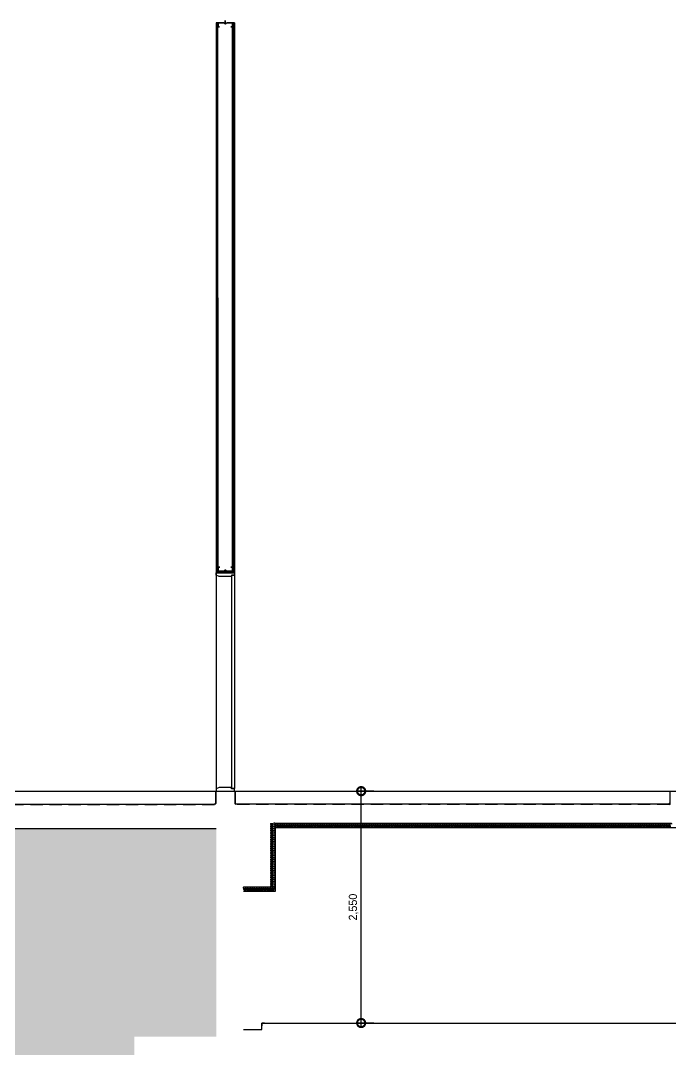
# Model space of a CAD drawing. Header units: millimetres. Extents: x 17311 to 801382, y -242618 to -104888.
# Drawn here: x 767208 to 774358, y -204319 to -193004 of the extents above; entities that cross this region are included whole.
import ezdxf

# ---------------------------------------------------------------- set-up
doc = ezdxf.new("R2010")
doc.units = ezdxf.units.MM
doc.header["$LTSCALE"] = 250
doc.linetypes.add('HID', pattern=[2.8, 1.8, -1])
doc.layers.get('Defpoints').update_dxf_attribs({"color": 151})
for name, color, linetype in [('4fin', 4, 'Continuous'), ('8입면선', 8, 'Continuous'), ('A-DOOR', 4, 'Continuous'), ('A-ELE8', 8, 'Continuous'), ('A-FIN', 6, 'Continuous'), ('A-FIN-8', 8, 'Continuous'), ('A-FIN-무근', 7, 'Continuous'), ('A-WALL-D', 7, 'Continuous'), ('A-WP', 1, 'HID'), ('A-버림CONC', 4, 'Continuous'), ('GAGAM-DT', 7, 'Continuous'), ('ISL', 251, 'Continuous'), ('TR', 7, 'Continuous'), ('입면', 7, 'Continuous'), ('지반', 254, 'Continuous')]:
    doc.layers.add(name, color=color, linetype=linetype)
doc.layers.add('CK', color=221, linetype='Continuous', plot=False)
doc.styles.add('Gdim', font='')
doc.styles.get('Gdim').set_extended_font_data('Dotum')
doc.dimstyles.new('Gdim50', dxfattribs={"dimscale": 30, "dimtxt": 3, "dimasz": 6, "dimexe": 1.5, "dimexo": 2, "dimgap": 1, "dimtad": 1, "dimdec": 0, "dimzin": 0, "dimdsep": 46, "dimlunit": 6, "dimtxsty": 'Gdim', "dimblk": 'DOTSMALL', "dimcen": 1.5, "dimdle": 1.5, "dimclrd": 256, "dimclre": 256, "dimclrt": 256, "dimazin": 0, "dimtfac": 1, "dimtdec": 0, "dimtix": 1, "dimtmove": 2, "dimatfit": 3, "dimldrblk": 'DOTSMALL', "dimfxl": 1.5, "dimtolj": 1, "dimtzin": 0, "dimlwd": -1, "dimlwe": -1, "dimarcsym": 1})

# ---------------------------------------------------------------- blocks, each defined once
blk = doc.blocks.new('*U126')
at = {"layer": '8입면선', "color": 8}
for p, q in [((10, 0), (9, 6050)), ((190, 0), (189, 6050)), ((190, 10), (10, 10))]:
    blk.add_line(p, q, dxfattribs=at)
at = {"layer": 'A-WALL-D'}
for p, q in [((-1, 6050), (0, 0)), ((19, 6050), (-1, 6050)), ((20, 10), (19, 6050)), ((180, 10), (179, 6050)), ((199, 6050), (179, 6050)), ((199, 6050), (200, 0)), ((20, 0), (0, 0)), ((180, 20), (20, 20)), ((20, 0), (180, 0)), ((200, 0), (180, 0))]:
    blk.add_line(p, q, dxfattribs=at)
at = {"layer": 'GAGAM-DT', "color": 8}
for p, q in [((104, 6044), (94, 6044)), ((94, 6044), (94, 6041)), ((103, 6039), (96, 6039)), ((97, 6044), (97, 6076)), ((102, 6070), (97, 6076)), ((97, 6044), (97, 6039)), ((102, 6044), (102, 6070)), ((102, 6044), (102, 6039)), ((104, 6044), (104, 6041)), ((95, 26), (95, 29)), ((105, 26), (95, 26)), ((104, 31), (97, 31)), ((98, 26), (98, 31)), ((98, 26), (98, -6)), ((103, 26), (103, 31)), ((103, 26), (103, 0)), ((105, 26), (105, 29)), ((103, 0), (98, -6))]:
    blk.add_line(p, q, dxfattribs=at)
for centre, start, end in [((96, 6041), 180, 270), ((103, 6041), 270, 0), ((97, 29), 90, 180), ((104, 29), 0, 90)]:
    blk.add_arc(centre, 1.51, start, end, dxfattribs=at)
at = {"layer": '입면', "color": 6}
for p, q in [((19, 6005), (19, 6050)), ((19, 6050), (85, 6050)), ((37, 6005), (19, 6005)), ((84, 6049), (21, 6049)), ((21, 6049), (21, 6006)), ((21, 6006), (37, 6006)), ((37, 6006), (37, 6005)), ((89, 6043), (84, 6049)), ((85, 6050), (90, 6044)), ((110, 6043), (89, 6043)), ((90, 6044), (109, 6044)), ((109, 6044), (114, 6050)), ((115, 6049), (110, 6043)), ((114, 6050), (179, 6050)), ((178, 6049), (115, 6049)), ((161, 6005), (161, 6006)), ((161, 6006), (178, 6006)), ((179, 6005), (161, 6005)), ((178, 6006), (178, 6049)), ((179, 6050), (179, 6005)), ((38, 65), (20, 65)), ((20, 65), (20, 20)), ((20, 20), (85, 20)), ((21, 21), (21, 64)), ((21, 64), (38, 64)), ((85, 21), (21, 21)), ((38, 64), (38, 65)), ((90, 27), (85, 21)), ((85, 20), (90, 26)), ((110, 27), (90, 27)), ((90, 26), (110, 26)), ((115, 21), (110, 27)), ((110, 26), (115, 20)), ((179, 21), (115, 21)), ((115, 20), (180, 20)), ((180, 65), (162, 65)), ((162, 65), (162, 64)), ((162, 64), (179, 64)), ((179, 64), (179, 21)), ((180, 20), (180, 65))]:
    blk.add_line(p, q, dxfattribs=at)
blk = doc.blocks.new('_DotSmall')
at = {"color": 0, "linetype": 'ByBlock', "const_width": 0.5}
blk.add_lwpolyline([(-0.0625, 0, 1), (0.0625, 0, 1)], format="xyb", close=True, dxfattribs=at)
blk = doc.blocks.new('*D122')
at = {"layer": 'CK', "transparency": 16777216}
for p, q in [((771094, -201479), (770910, -201479)), ((770955, -204074), (770955, -201434)), ((771094, -204029), (770910, -204029))]:
    blk.add_line(p, q, dxfattribs=at)
at = {"layer": 'Defpoints', "color": 0, "transparency": 16777216}
for p in [(770955, -201479), (771154, -201479), (771154, -204029)]:
    blk.add_point(p, dxfattribs=at)
at = {"layer": 'CK', "transparency": 16777216, "xscale": 180, "yscale": 180, "zscale": 180}
for p, rotation in [((770955, -201479), 90), ((770955, -204029), 270)]:
    blk.add_blockref('_DotSmall', p, dxfattribs=dict(at, rotation=rotation))
at = {"layer": 'CK', "transparency": 16777216, "insert": (770872, -202754), "char_height": 90, "attachment_point": 5, "rotation": 90, "style": 'Gdim'}
blk.add_mtext('\\A1;2,550', dxfattribs=at)
blk = doc.blocks.new('A$C1B416526')
at = {"layer": '4fin'}
blk.add_lwpolyline([(-30, 70, 0.164028), (-29, 67), (-3, 67), (-3, 41, 0.19024), (0, 40), (0, 70)], format="xyb", close=True, dxfattribs=at)
at = {"layer": 'A-FIN-무근'}
for p, q in [((0, 0), (0, 70)), ((200, 0), (0, 0))]:
    blk.add_line(p, q, dxfattribs=at)

msp = doc.modelspace()

# ---------------------------------------------------------------- hatches: boundary and pattern name
at = {"layer": '지반'}
h = msp.add_hatch(dxfattribs=at)
h.set_pattern_fill('EARTH', color=251, scale=70, angle=45)
h.paths.add_polyline_path([(746860.7, -201889.5), (739060.7, -201889.5), (739060.7, -203129.5), (739160.7, -203129.5), (739160.7, -203189.5), (735960.7, -203189.5), (735960.7, -203129.5), (736060.7, -203129.5), (736060.7, -201889.5), (728260.7, -201889.5), (728260.7, -203129.5), (728360.7, -203129.5), (728360.7, -203189.5), (725160.7, -203189.5), (725160.7, -203129.5), (725260.7, -203129.5), (725260.7, -201889.5), (717530.7, -201889.5), (717530.7, -203199.5), (717630.7, -203199.5), (717630.7, -203259.5), (714290.7, -203259.5), (714290.7, -203199.5), (714390.7, -203199.5), (714390.7, -201899.5), (712730.7, -201899.5), (712730.7, -202599.5), (712430.7, -202599.5), (712430.7, -203659.5), (713030.7, -203659.5), (713030.7, -205299.5), (713130.7, -205299.5), (713130.7, -205359.5), (704240.7, -205359.5), (704240.7, -205299.5), (704340.7, -205299.5), (704340.7, -203659.5), (705660.7, -203659.5), (705660.7, -202089.8), (705490.7, -202089.8), (705490.7, -201979.5), (703610.7, -201979.5), (703610.7, -202229.5), (703660.7, -202229.5), (703660.7, -202289.5), (703410.7, -202289.5), (703410.7, -202229.5), (703460.7, -202229.5), (703460.7, -202129.5), (692060.7, -202129.5), (692060.7, -201879.5), (650617.6, -201879.5), (650617.6, -213174), (801382.4, -213174), (801382.4, -201579.5), (791230.7, -201579.5), (791230.7, -201786.8), (791060.7, -201786.8), (791060.7, -202579.5), (790960.7, -202579.5), (790960.7, -204179.5), (792310.7, -204179.5), (792310.7, -205679.5), (792410.7, -205679.5), (792410.7, -205739.5), (783660.7, -205739.5), (783660.7, -205679.5), (783760.7, -205679.5), (783760.7, -204639.5), (782260.7, -204639.5), (782260.7, -205679.5), (782360.7, -205679.5), (782360.7, -205739.5), (779160.7, -205739.5), (779160.7, -205679.5), (779260.7, -205679.5), (779260.7, -204539.5), (771460.7, -204539.5), (771460.7, -205679.5), (771560.7, -205679.5), (771560.7, -205739.5), (768360.7, -205739.5), (768360.7, -205679.5), (768460.7, -205679.5), (768460.7, -204179.5), (769360.7, -204179.5), (769360.7, -201889.5), (760660.7, -201889.5), (760660.7, -203129.5), (760760.7, -203129.5), (760760.7, -203189.5), (757560.7, -203189.5), (757560.7, -203129.5), (757660.7, -203129.5), (757660.7, -201889.5), (749860.7, -201889.5), (749860.7, -203129.5), (749960.7, -203129.5), (749960.7, -203189.5), (746760.7, -203189.5), (746760.7, -203129.5), (746860.7, -203129.5)])

# ---------------------------------------------------------------- linework, layer by layer
at = {"layer": 'A-DOOR', "linetype": 'Continuous'}
for points in [[(769560.7, -199104.5), (769527.7, -199104.5), (769527.7, -199119.5), (769393.7, -199119.5), (769360.7, -199104.5), (769360.7, -199079.5), (769560.7, -199079.5)], [(769560.7, -201449.5), (769530.7, -201449.5), (769530.7, -199104.5), (769560.7, -199104.5)], [(769560.7, -201454.5), (769527.7, -201454.5), (769527.7, -201439.5), (769393.7, -201439.5), (769360.7, -201454.5), (769360.7, -201479.5), (769560.7, -201479.5)]]:
    msp.add_lwpolyline(points, close=True, dxfattribs=at)
at = {"layer": 'A-ELE8'}
msp.add_lwpolyline([(769360.7, -199079.5), (769360.7, -201479.5)], dxfattribs=at)
at = {"layer": 'A-FIN'}
for p, q in [((722360.7, -201479.5), (769360.7, -201479.5)), ((769560.7, -201479.5), (781160.7, -201479.5)), ((769860.7, -204029.5), (790460.7, -204029.5))]:
    msp.add_line(p, q, dxfattribs=at)
at = {"layer": 'A-FIN-8'}
for p, q in [((769352.7, -201479.5), (769352.7, -201611.3)), ((769352.7, -201479.5), (769352.7, -201611.3)), ((769568.7, -201479.5), (769568.7, -201611.3)), ((769568.7, -201479.5), (769568.7, -201611.3)), ((774352.7, -201479.5), (774352.7, -201611.3)), ((722378.9, -201621.5), (769342.4, -201621.5)), ((769342.4, -201621.5), (769352.7, -201611.3)), ((769578.9, -201621.5), (769568.7, -201611.3)), ((774342.4, -201621.5), (769578.9, -201621.5)), ((774342.4, -201621.5), (774352.7, -201611.3))]:
    msp.add_line(p, q, dxfattribs=at)
at = {"layer": 'A-WP', "ltscale": 0.3}
for p, q in [((769357.7, -201479.5), (769357.7, -201614.3)), ((769563.7, -201479.5), (769563.7, -201614.3)), ((722375.8, -201626.5), (769345.5, -201626.5)), ((769345.5, -201626.5), (769357.7, -201614.3)), ((769575.8, -201626.5), (769563.7, -201614.3)), ((774345.5, -201626.5), (769575.8, -201626.5))]:
    msp.add_line(p, q, dxfattribs=at)
at = {"layer": 'A-WP', "ltscale": 0.2}
msp.add_line((774345.5, -201626.5), (774357.7, -201614.3), dxfattribs=at)
at = {"layer": 'A-버림CONC'}
msp.add_line((760660.7, -201889.5), (769360.7, -201889.5), dxfattribs=at)
at = {"layer": 'ISL'}
for points in [[(769960.7, -202529.5, -0.5092668), (769972.8, -202520.6), (769998.5, -202528.3, 1.3725934), (769998.5, -202510.6), (769972.8, -202518.3, -0.5092668), (769960.7, -202509.5, -0.5092668), (769972.8, -202500.6), (769998.5, -202508.3, 1.3725934), (769998.5, -202490.6), (769972.8, -202498.3, -0.5092668), (769960.7, -202489.5, -0.5092668), (769972.8, -202480.6), (769998.5, -202488.3, 1.3725934), (769998.5, -202470.6), (769972.8, -202478.3, -0.5092668), (769960.7, -202469.5, -0.5092668), (769972.8, -202460.6), (769998.5, -202468.3, 1.3725934), (769998.5, -202450.6), (769972.8, -202458.3, -0.5092668), (769960.7, -202449.5, -0.5092668), (769972.8, -202440.6), (769998.5, -202448.3, 1.3725934), (769998.5, -202430.6), (769972.8, -202438.3, -0.5092668), (769960.7, -202429.5, -0.5092668), (769972.8, -202420.6), (769998.5, -202428.3, 1.3725934), (769998.5, -202410.6), (769972.8, -202418.3, -0.5092668), (769960.7, -202409.5, -0.5092668), (769972.8, -202400.6), (769998.5, -202408.3, 1.3725934), (769998.5, -202390.6), (769972.8, -202398.3, -0.5092668), (769960.7, -202389.5, -0.5092668), (769972.8, -202380.6), (769998.5, -202388.3, 1.3725934), (769998.5, -202370.6), (769972.8, -202378.3, -0.5092668), (769960.7, -202369.5, -0.5092668), (769972.8, -202360.6), (769998.5, -202368.3, 1.3725934), (769998.5, -202350.6), (769972.8, -202358.3, -0.5092668), (769960.7, -202349.5, -0.5092668), (769972.8, -202340.6), (769998.5, -202348.3, 1.3725934), (769998.5, -202330.6), (769972.8, -202338.3, -0.5092668), (769960.7, -202329.5, -0.5092668), (769972.8, -202320.6), (769998.5, -202328.3, 1.3725934), (769998.5, -202310.6), (769972.8, -202318.3, -0.5092668), (769960.7, -202309.5, -0.5092668), (769972.8, -202300.6), (769998.5, -202308.3, 1.3725934), (769998.5, -202290.6), (769972.8, -202298.3, -0.5092668), (769960.7, -202289.5, -0.5092668), (769972.8, -202280.6), (769998.5, -202288.3, 1.3725934), (769998.5, -202270.6), (769972.8, -202278.3, -0.5092668), (769960.7, -202269.5, -0.5092668), (769972.8, -202260.6), (769998.5, -202268.3, 1.3725934), (769998.5, -202250.6), (769972.8, -202258.3, -0.5092668), (769960.7, -202249.5, -0.5092668), (769972.8, -202240.6), (769998.5, -202248.3, 1.3725934), (769998.5, -202230.6), (769972.8, -202238.3, -0.5092668), (769960.7, -202229.5, -0.5092668), (769972.8, -202220.6), (769998.5, -202228.3, 1.3725934), (769998.5, -202210.6), (769972.8, -202218.3, -0.5092668), (769960.7, -202209.5, -0.5092668), (769972.8, -202200.6), (769998.5, -202208.3, 1.3725934), (769998.5, -202190.6), (769972.8, -202198.3, -0.5092668), (769960.7, -202189.5, -0.5092668), (769972.8, -202180.6), (769998.5, -202188.3, 1.3725934), (769998.5, -202170.6), (769972.8, -202178.3, -0.5092668), (769960.7, -202169.5, -0.5092668), (769972.8, -202160.6), (769998.5, -202168.3, 1.3725934), (769998.5, -202150.6), (769972.8, -202158.3, -0.5092668), (769960.7, -202149.5, -0.5092668), (769972.8, -202140.6), (769998.5, -202148.3, 1.3725934), (769998.5, -202130.6), (769972.8, -202138.3, -0.5092668), (769960.7, -202129.5, -0.5092668), (769972.8, -202120.6), (769998.5, -202128.3, 1.3725934), (769998.5, -202110.6), (769972.8, -202118.3, -0.5092668), (769960.7, -202109.5, -0.5092668), (769972.8, -202100.6), (769998.5, -202108.3, 1.3725934), (769998.5, -202090.6), (769972.8, -202098.3, -0.5092668), (769960.7, -202089.5, -0.5092668), (769972.8, -202080.6), (769998.5, -202088.3, 1.3725934), (769998.5, -202070.6), (769972.8, -202078.3, -0.5092668), (769960.7, -202069.5, -0.5092668), (769972.8, -202060.6), (769998.5, -202068.3, 1.3725934), (769998.5, -202050.6), (769972.8, -202058.3, -0.5092668), (769960.7, -202049.5, -0.5092668), (769972.8, -202040.6), (769998.5, -202048.3, 1.3725934), (769998.5, -202030.6), (769972.8, -202038.3, -0.5092668), (769960.7, -202029.5, -0.5092668), (769972.8, -202020.6), (769998.5, -202028.3, 1.3725934), (769998.5, -202010.6), (769972.8, -202018.3, -0.5092668), (769960.7, -202009.5, -0.5092668), (769972.8, -202000.6), (769998.5, -202008.3, 1.3725934), (769998.5, -201990.6), (769972.8, -201998.3, -0.5092668), (769960.7, -201989.5, -0.5092668), (769972.8, -201980.6), (769998.5, -201988.3, 1.3725934), (769998.5, -201970.6), (769972.8, -201978.3, -0.5092668), (769960.7, -201969.5, -0.5092668), (769972.8, -201960.6), (769998.5, -201968.3, 1.3725934), (769998.5, -201950.6), (769972.8, -201958.3, -0.5092668), (769960.7, -201949.5, -0.5092668), (769972.8, -201940.6), (769998.5, -201948.3, 1.3725934), (769998.5, -201930.6), (769972.8, -201938.3, -0.5092668), (769960.7, -201929.5, -0.5092668), (769972.8, -201920.6), (769998.5, -201928.3, 1.3725934), (769998.5, -201910.6), (769972.8, -201918.3, -0.5092668), (769960.7, -201909.5, -0.5092668), (769972.8, -201900.6), (769998.5, -201908.3, 1.3725934), (769998.5, -201890.6), (769972.8, -201898.3, -0.5092668), (769960.7, -201889.5, -0.5092668), (769972.8, -201880.6), (769998.5, -201888.3, 1.3725934), (769998.5, -201870.6), (769972.8, -201878.3, -0.5092668), (769960.7, -201869.5, -0.5092668), (769972.8, -201860.6), (769998.5, -201868.3, 1.3725934), (769998.5, -201850.6), (769972.8, -201858.3, -0.5092668), (769960.7, -201849.5, -0.5092668), (769972.8, -201840.6), (769998.5, -201848.3, 1.3725934), (769998.5, -201830.6), (769972.8, -201838.3, -0.5092668), (769960.7, -201829.5)], [(770010.7, -201879.5, 0.5092668), (770019.5, -201867.4), (770011.8, -201841.6, -1.3725934), (770029.5, -201841.6), (770021.8, -201867.4, 0.5092668), (770030.7, -201879.5, 0.5092668), (770039.5, -201867.4), (770031.8, -201841.6, -1.3725934), (770049.5, -201841.6), (770041.8, -201867.4, 0.5092668), (770050.7, -201879.5, 0.5092668), (770059.5, -201867.4), (770051.8, -201841.6, -1.3725934), (770069.5, -201841.6), (770061.8, -201867.4, 0.5092668), (770070.7, -201879.5, 0.5092668), (770079.5, -201867.4), (770071.8, -201841.6, -1.3725934), (770089.5, -201841.6), (770081.8, -201867.4, 0.5092668), (770090.7, -201879.5, 0.5092668), (770099.5, -201867.4), (770091.8, -201841.6, -1.3725934), (770109.5, -201841.6), (770101.8, -201867.4, 0.5092668), (770110.7, -201879.5, 0.5092668), (770119.5, -201867.4), (770111.8, -201841.6, -1.3725934), (770129.5, -201841.6), (770121.8, -201867.4, 0.5092668), (770130.7, -201879.5, 0.5092668), (770139.5, -201867.4), (770131.8, -201841.6, -1.3725934), (770149.5, -201841.6), (770141.8, -201867.4, 0.5092668), (770150.7, -201879.5, 0.5092668), (770159.5, -201867.4), (770151.8, -201841.6, -1.3725934), (770169.5, -201841.6), (770161.8, -201867.4, 0.5092668), (770170.7, -201879.5, 0.5092668), (770179.5, -201867.4), (770171.8, -201841.6, -1.3725934), (770189.5, -201841.6), (770181.8, -201867.4, 0.5092668), (770190.7, -201879.5, 0.5092668), (770199.5, -201867.4), (770191.8, -201841.6, -1.3725934), (770209.5, -201841.6), (770201.8, -201867.4, 0.5092668), (770210.7, -201879.5, 0.5092668), (770219.5, -201867.4), (770211.8, -201841.6, -1.3725934), (770229.5, -201841.6), (770221.8, -201867.4, 0.5092668), (770230.7, -201879.5, 0.5092668), (770239.5, -201867.4), (770231.8, -201841.6, -1.3725934), (770249.5, -201841.6), (770241.8, -201867.4, 0.5092668), (770250.7, -201879.5, 0.5092668), (770259.5, -201867.4), (770251.8, -201841.6, -1.3725934), (770269.5, -201841.6), (770261.8, -201867.4, 0.5092668), (770270.7, -201879.5, 0.5092668), (770279.5, -201867.4), (770271.8, -201841.6, -1.3725934), (770289.5, -201841.6), (770281.8, -201867.4, 0.5092668), (770290.7, -201879.5, 0.5092668), (770299.5, -201867.4), (770291.8, -201841.6, -1.3725934), (770309.5, -201841.6), (770301.8, -201867.4, 0.5092668), (770310.7, -201879.5, 0.5092668), (770319.5, -201867.4), (770311.8, -201841.6, -1.3725934), (770329.5, -201841.6), (770321.8, -201867.4, 0.5092668), (770330.7, -201879.5, 0.5092668), (770339.5, -201867.4), (770331.8, -201841.6, -1.3725934), (770349.5, -201841.6), (770341.8, -201867.4, 0.5092668), (770350.7, -201879.5, 0.5092668), (770359.5, -201867.4), (770351.8, -201841.6, -1.3725934), (770369.5, -201841.6), (770361.8, -201867.4, 0.5092668), (770370.7, -201879.5, 0.5092668), (770379.5, -201867.4), (770371.8, -201841.6, -1.3725934), (770389.5, -201841.6), (770381.8, -201867.4, 0.5092668), (770390.7, -201879.5, 0.5092668), (770399.5, -201867.4), (770391.8, -201841.6, -1.3725934), (770409.5, -201841.6), (770401.8, -201867.4, 0.5092668), (770410.7, -201879.5, 0.5092668), (770419.5, -201867.4), (770411.8, -201841.6, -1.3725934), (770429.5, -201841.6), (770421.8, -201867.4, 0.5092668), (770430.7, -201879.5, 0.5092668), (770439.5, -201867.4), (770431.8, -201841.6, -1.3725934), (770449.5, -201841.6), (770441.8, -201867.4, 0.5092668), (770450.7, -201879.5, 0.5092668), (770459.5, -201867.4), (770451.8, -201841.6, -1.3725934), (770469.5, -201841.6), (770461.8, -201867.4, 0.5092668), (770470.7, -201879.5, 0.5092668), (770479.5, -201867.4), (770471.8, -201841.6, -1.3725934), (770489.5, -201841.6), (770481.8, -201867.4, 0.5092668), (770490.7, -201879.5, 0.5092668), (770499.5, -201867.4), (770491.8, -201841.6, -1.3725934), (770509.5, -201841.6), (770501.8, -201867.4, 0.5092668), (770510.7, -201879.5, 0.5092668), (770519.5, -201867.4), (770511.8, -201841.6, -1.3725934), (770529.5, -201841.6), (770521.8, -201867.4, 0.5092668), (770530.7, -201879.5, 0.5092668), (770539.5, -201867.4), (770531.8, -201841.6, -1.3725934), (770549.5, -201841.6), (770541.8, -201867.4, 0.5092668), (770550.7, -201879.5, 0.5092668), (770559.5, -201867.4), (770551.8, -201841.6, -1.3725934), (770569.5, -201841.6), (770561.8, -201867.4, 0.5092668), (770570.7, -201879.5, 0.5092668), (770579.5, -201867.4), (770571.8, -201841.6, -1.3725934), (770589.5, -201841.6), (770581.8, -201867.4, 0.5092668), (770590.7, -201879.5, 0.5092668), (770599.5, -201867.4), (770591.8, -201841.6, -1.3725934), (770609.5, -201841.6), (770601.8, -201867.4, 0.5092668), (770610.7, -201879.5, 0.5092668), (770619.5, -201867.4), (770611.8, -201841.6, -1.3725934), (770629.5, -201841.6), (770621.8, -201867.4, 0.5092668), (770630.7, -201879.5, 0.5092668), (770639.5, -201867.4), (770631.8, -201841.6, -1.3725934), (770649.5, -201841.6), (770641.8, -201867.4, 0.5092668), (770650.7, -201879.5, 0.5092668), (770659.5, -201867.4), (770651.8, -201841.6, -1.3725934), (770669.5, -201841.6), (770661.8, -201867.4, 0.5092668), (770670.7, -201879.5, 0.5092668), (770679.5, -201867.4), (770671.8, -201841.6, -1.3725934), (770689.5, -201841.6), (770681.8, -201867.4, 0.5092668), (770690.7, -201879.5, 0.5092668), (770699.5, -201867.4), (770691.8, -201841.6, -1.3725934), (770709.5, -201841.6), (770701.8, -201867.4, 0.5092668), (770710.7, -201879.5, 0.5092668), (770719.5, -201867.4), (770711.8, -201841.6, -1.3725934), (770729.5, -201841.6), (770721.8, -201867.4, 0.5092668), (770730.7, -201879.5, 0.5092668), (770739.5, -201867.4), (770731.8, -201841.6, -1.3725934), (770749.5, -201841.6), (770741.8, -201867.4, 0.5092668), (770750.7, -201879.5, 0.5092668), (770759.5, -201867.4), (770751.8, -201841.6, -1.3725934), (770769.5, -201841.6), (770761.8, -201867.4, 0.5092668), (770770.7, -201879.5, 0.5092668), (770779.5, -201867.4), (770771.8, -201841.6, -1.3725934), (770789.5, -201841.6), (770781.8, -201867.4, 0.5092668), (770790.7, -201879.5, 0.5092668), (770799.5, -201867.4), (770791.8, -201841.6, -1.3725934), (770809.5, -201841.6), (770801.8, -201867.4, 0.5092668), (770810.7, -201879.5, 0.5092668), (770819.5, -201867.4), (770811.8, -201841.6, -1.3725934), (770829.5, -201841.6), (770821.8, -201867.4, 0.5092668), (770830.7, -201879.5, 0.5092668), (770839.5, -201867.4), (770831.8, -201841.6, -1.3725934), (770849.5, -201841.6), (770841.8, -201867.4, 0.5092668), (770850.7, -201879.5, 0.5092668), (770859.5, -201867.4), (770851.8, -201841.6, -1.3725934), (770869.5, -201841.6), (770861.8, -201867.4, 0.5092668), (770870.7, -201879.5, 0.5092668), (770879.5, -201867.4), (770871.8, -201841.6, -1.3725934), (770889.5, -201841.6), (770881.8, -201867.4, 0.5092668), (770890.7, -201879.5, 0.5092668), (770899.5, -201867.4), (770891.8, -201841.6, -1.3725934), (770909.5, -201841.6), (770901.8, -201867.4, 0.5092668), (770910.7, -201879.5, 0.5092668), (770919.5, -201867.4), (770911.8, -201841.6, -1.3725934), (770929.5, -201841.6), (770921.8, -201867.4, 0.5092668), (770930.7, -201879.5, 0.5092668), (770939.5, -201867.4), (770931.8, -201841.6, -1.3725934), (770949.5, -201841.6), (770941.8, -201867.4, 0.5092668), (770950.7, -201879.5, 0.5092668), (770959.5, -201867.4), (770951.8, -201841.6, -1.3725934), (770969.5, -201841.6), (770961.8, -201867.4, 0.5092668), (770970.7, -201879.5, 0.5092668), (770979.5, -201867.4), (770971.8, -201841.6, -1.3725934), (770989.5, -201841.6), (770981.8, -201867.4, 0.5092668), (770990.7, -201879.5, 0.5092668), (770999.5, -201867.4), (770991.8, -201841.6, -1.3725934), (771009.5, -201841.6), (771001.8, -201867.4, 0.5092668), (771010.7, -201879.5, 0.5092668), (771019.5, -201867.4), (771011.8, -201841.6, -1.3725934), (771029.5, -201841.6), (771021.8, -201867.4, 0.5092668), (771030.7, -201879.5, 0.5092668), (771039.5, -201867.4), (771031.8, -201841.6, -1.3725934), (771049.5, -201841.6), (771041.8, -201867.4, 0.5092668), (771050.7, -201879.5, 0.5092668), (771059.5, -201867.4), (771051.8, -201841.6, -1.3725934), (771069.5, -201841.6), (771061.8, -201867.4, 0.5092668), (771070.7, -201879.5, 0.5092668), (771079.5, -201867.4), (771071.8, -201841.6, -1.3725934), (771089.5, -201841.6), (771081.8, -201867.4, 0.5092668), (771090.7, -201879.5, 0.5092668), (771099.5, -201867.4), (771091.8, -201841.6, -1.3725934), (771109.5, -201841.6), (771101.8, -201867.4, 0.5092668), (771110.7, -201879.5, 0.5092668), (771119.5, -201867.4), (771111.8, -201841.6, -1.3725934), (771129.5, -201841.6), (771121.8, -201867.4, 0.5092668), (771130.7, -201879.5, 0.5092668), (771139.5, -201867.4), (771131.8, -201841.6, -1.3725934), (771149.5, -201841.6), (771141.8, -201867.4, 0.5092668), (771150.7, -201879.5, 0.5092668), (771159.5, -201867.4), (771151.8, -201841.6, -1.3725934), (771169.5, -201841.6), (771161.8, -201867.4, 0.5092668), (771170.7, -201879.5, 0.5092668), (771179.5, -201867.4), (771171.8, -201841.6, -1.3725934), (771189.5, -201841.6), (771181.8, -201867.4, 0.5092668), (771190.7, -201879.5, 0.5092668), (771199.5, -201867.4), (771191.8, -201841.6, -1.3725934), (771209.5, -201841.6), (771201.8, -201867.4, 0.5092668), (771210.7, -201879.5, 0.5092668), (771219.5, -201867.4), (771211.8, -201841.6, -1.3725934), (771229.5, -201841.6), (771221.8, -201867.4, 0.5092668), (771230.7, -201879.5, 0.5092668), (771239.5, -201867.4), (771231.8, -201841.6, -1.3725934), (771249.5, -201841.6), (771241.8, -201867.4, 0.5092668), (771250.7, -201879.5, 0.5092668), (771259.5, -201867.4), (771251.8, -201841.6, -1.3725934), (771269.5, -201841.6), (771261.8, -201867.4, 0.5092668), (771270.7, -201879.5, 0.5092668), (771279.5, -201867.4), (771271.8, -201841.6, -1.3725934), (771289.5, -201841.6), (771281.8, -201867.4, 0.5092668), (771290.7, -201879.5, 0.5092668), (771299.5, -201867.4), (771291.8, -201841.6, -1.3725934), (771309.5, -201841.6), (771301.8, -201867.4, 0.5092668), (771310.7, -201879.5, 0.5092668), (771319.5, -201867.4), (771311.8, -201841.6, -1.3725934), (771329.5, -201841.6), (771321.8, -201867.4, 0.5092668), (771330.7, -201879.5, 0.5092668), (771339.5, -201867.4), (771331.8, -201841.6, -1.3725934), (771349.5, -201841.6), (771341.8, -201867.4, 0.5092668), (771350.7, -201879.5, 0.5092668), (771359.5, -201867.4), (771351.8, -201841.6, -1.3725934), (771369.5, -201841.6), (771361.8, -201867.4, 0.5092668), (771370.7, -201879.5, 0.5092668), (771379.5, -201867.4), (771371.8, -201841.6, -1.3725934), (771389.5, -201841.6), (771381.8, -201867.4, 0.5092668), (771390.7, -201879.5, 0.5092668), (771399.5, -201867.4), (771391.8, -201841.6, -1.3725934), (771409.5, -201841.6), (771401.8, -201867.4, 0.5092668), (771410.7, -201879.5, 0.5092668), (771419.5, -201867.4), (771411.8, -201841.6, -1.3725934), (771429.5, -201841.6), (771421.8, -201867.4, 0.5092668), (771430.7, -201879.5, 0.5092668), (771439.5, -201867.4), (771431.8, -201841.6, -1.3725934), (771449.5, -201841.6), (771441.8, -201867.4, 0.5092668), (771450.7, -201879.5, 0.5092668), (771459.5, -201867.4), (771451.8, -201841.6, -1.3725934), (771469.5, -201841.6), (771461.8, -201867.4, 0.5092668), (771470.7, -201879.5, 0.5092668), (771479.5, -201867.4), (771471.8, -201841.6, -1.3725934), (771489.5, -201841.6), (771481.8, -201867.4, 0.5092668), (771490.7, -201879.5, 0.5092668), (771499.5, -201867.4), (771491.8, -201841.6, -1.3725934), (771509.5, -201841.6), (771501.8, -201867.4, 0.5092668), (771510.7, -201879.5, 0.5092668), (771519.5, -201867.4), (771511.8, -201841.6, -1.3725934), (771529.5, -201841.6), (771521.8, -201867.4, 0.5092668), (771530.7, -201879.5, 0.5092668), (771539.5, -201867.4), (771531.8, -201841.6, -1.3725934), (771549.5, -201841.6), (771541.8, -201867.4, 0.5092668), (771550.7, -201879.5, 0.5092668), (771559.5, -201867.4), (771551.8, -201841.6, -1.3725934), (771569.5, -201841.6), (771561.8, -201867.4, 0.5092668), (771570.7, -201879.5, 0.5092668), (771579.5, -201867.4), (771571.8, -201841.6, -1.3725934), (771589.5, -201841.6), (771581.8, -201867.4, 0.5092668), (771590.7, -201879.5, 0.5092668), (771599.5, -201867.4), (771591.8, -201841.6, -1.3725934), (771609.5, -201841.6), (771601.8, -201867.4, 0.5092668), (771610.7, -201879.5, 0.5092668), (771619.5, -201867.4), (771611.8, -201841.6, -1.3725934), (771629.5, -201841.6), (771621.8, -201867.4, 0.5092668), (771630.7, -201879.5, 0.5092668), (771639.5, -201867.4), (771631.8, -201841.6, -1.3725934), (771649.5, -201841.6), (771641.8, -201867.4, 0.5092668), (771650.7, -201879.5, 0.5092668), (771659.5, -201867.4), (771651.8, -201841.6, -1.3725934), (771669.5, -201841.6), (771661.8, -201867.4, 0.5092668), (771670.7, -201879.5, 0.5092668), (771679.5, -201867.4), (771671.8, -201841.6, -1.3725934), (771689.5, -201841.6), (771681.8, -201867.4, 0.5092668), (771690.7, -201879.5, 0.5092668), (771699.5, -201867.4), (771691.8, -201841.6, -1.3725934), (771709.5, -201841.6), (771701.8, -201867.4, 0.5092668), (771710.7, -201879.5, 0.5092668), (771719.5, -201867.4), (771711.8, -201841.6, -1.3725934), (771729.5, -201841.6), (771721.8, -201867.4, 0.5092668), (771730.7, -201879.5, 0.5092668), (771739.5, -201867.4), (771731.8, -201841.6, -1.3725934), (771749.5, -201841.6), (771741.8, -201867.4, 0.5092668), (771750.7, -201879.5, 0.5092668), (771759.5, -201867.4), (771751.8, -201841.6, -1.3725934), (771769.5, -201841.6), (771761.8, -201867.4, 0.5092668), (771770.7, -201879.5, 0.5092668), (771779.5, -201867.4), (771771.8, -201841.6, -1.3725934), (771789.5, -201841.6), (771781.8, -201867.4, 0.5092668), (771790.7, -201879.5, 0.5092668), (771799.5, -201867.4), (771791.8, -201841.6, -1.3725934), (771809.5, -201841.6), (771801.8, -201867.4, 0.5092668), (771810.7, -201879.5, 0.5092668), (771819.5, -201867.4), (771811.8, -201841.6, -1.3725934), (771829.5, -201841.6), (771821.8, -201867.4, 0.5092668), (771830.7, -201879.5, 0.5092668), (771839.5, -201867.4), (771831.8, -201841.6, -1.3725934), (771849.5, -201841.6), (771841.8, -201867.4, 0.5092668), (771850.7, -201879.5, 0.5092668), (771859.5, -201867.4), (771851.8, -201841.6, -1.3725934), (771869.5, -201841.6), (771861.8, -201867.4, 0.5092668), (771870.7, -201879.5, 0.5092668), (771879.5, -201867.4), (771871.8, -201841.6, -1.3725934), (771889.5, -201841.6), (771881.8, -201867.4, 0.5092668), (771890.7, -201879.5, 0.5092668), (771899.5, -201867.4), (771891.8, -201841.6, -1.3725934), (771909.5, -201841.6), (771901.8, -201867.4, 0.5092668), (771910.7, -201879.5, 0.5092668), (771919.5, -201867.4), (771911.8, -201841.6, -1.3725934), (771929.5, -201841.6), (771921.8, -201867.4, 0.5092668), (771930.7, -201879.5, 0.5092668), (771939.5, -201867.4), (771931.8, -201841.6, -1.3725934), (771949.5, -201841.6), (771941.8, -201867.4, 0.5092668), (771950.7, -201879.5, 0.5092668), (771959.5, -201867.4), (771951.8, -201841.6, -1.3725934), (771969.5, -201841.6), (771961.8, -201867.4, 0.5092668), (771970.7, -201879.5, 0.5092668), (771979.5, -201867.4), (771971.8, -201841.6, -1.3725934), (771989.5, -201841.6), (771981.8, -201867.4, 0.5092668), (771990.7, -201879.5, 0.5092668), (771999.5, -201867.4), (771991.8, -201841.6, -1.3725934), (772009.5, -201841.6), (772001.8, -201867.4, 0.5092668), (772010.7, -201879.5, 0.5092668), (772019.5, -201867.4), (772011.8, -201841.6, -1.3725934), (772029.5, -201841.6), (772021.8, -201867.4, 0.5092668), (772030.7, -201879.5, 0.5092668), (772039.5, -201867.4), (772031.8, -201841.6, -1.3725934), (772049.5, -201841.6), (772041.8, -201867.4, 0.5092668), (772050.7, -201879.5, 0.5092668), (772059.5, -201867.4), (772051.8, -201841.6, -1.3725934), (772069.5, -201841.6), (772061.8, -201867.4, 0.5092668), (772070.7, -201879.5, 0.5092668), (772079.5, -201867.4), (772071.8, -201841.6, -1.3725934), (772089.5, -201841.6), (772081.8, -201867.4, 0.5092668), (772090.7, -201879.5, 0.5092668), (772099.5, -201867.4), (772091.8, -201841.6, -1.3725934), (772109.5, -201841.6), (772101.8, -201867.4, 0.5092668), (772110.7, -201879.5, 0.5092668), (772119.5, -201867.4), (772111.8, -201841.6, -1.3725934), (772129.5, -201841.6), (772121.8, -201867.4, 0.5092668), (772130.7, -201879.5, 0.5092668), (772139.5, -201867.4), (772131.8, -201841.6, -1.3725934), (772149.5, -201841.6), (772141.8, -201867.4, 0.5092668), (772150.7, -201879.5, 0.5092668), (772159.5, -201867.4), (772151.8, -201841.6, -1.3725934), (772169.5, -201841.6), (772161.8, -201867.4, 0.5092668), (772170.7, -201879.5, 0.5092668), (772179.5, -201867.4), (772171.8, -201841.6, -1.3725934), (772189.5, -201841.6), (772181.8, -201867.4, 0.5092668), (772190.7, -201879.5, 0.5092668), (772199.5, -201867.4), (772191.8, -201841.6, -1.3725934), (772209.5, -201841.6), (772201.8, -201867.4, 0.5092668), (772210.7, -201879.5, 0.5092668), (772219.5, -201867.4), (772211.8, -201841.6, -1.3725934), (772229.5, -201841.6), (772221.8, -201867.4, 0.5092668), (772230.7, -201879.5, 0.5092668), (772239.5, -201867.4), (772231.8, -201841.6, -1.3725934), (772249.5, -201841.6), (772241.8, -201867.4, 0.5092668), (772250.7, -201879.5, 0.5092668), (772259.5, -201867.4), (772251.8, -201841.6, -1.3725934), (772269.5, -201841.6), (772261.8, -201867.4, 0.5092668), (772270.7, -201879.5, 0.5092668), (772279.5, -201867.4), (772271.8, -201841.6, -1.3725934), (772289.5, -201841.6), (772281.8, -201867.4, 0.5092668), (772290.7, -201879.5, 0.5092668), (772299.5, -201867.4), (772291.8, -201841.6, -1.3725934), (772309.5, -201841.6), (772301.8, -201867.4, 0.5092668), (772310.7, -201879.5, 0.5092668), (772319.5, -201867.4), (772311.8, -201841.6, -1.3725934), (772329.5, -201841.6), (772321.8, -201867.4, 0.5092668), (772330.7, -201879.5, 0.5092668), (772339.5, -201867.4), (772331.8, -201841.6, -1.3725934), (772349.5, -201841.6), (772341.8, -201867.4, 0.5092668), (772350.7, -201879.5, 0.5092668), (772359.5, -201867.4), (772351.8, -201841.6, -1.3725934), (772369.5, -201841.6), (772361.8, -201867.4, 0.5092668), (772370.7, -201879.5, 0.5092668), (772379.5, -201867.4), (772371.8, -201841.6, -1.3725934), (772389.5, -201841.6), (772381.8, -201867.4, 0.5092668), (772390.7, -201879.5, 0.5092668), (772399.5, -201867.4), (772391.8, -201841.6, -1.3725934), (772409.5, -201841.6), (772401.8, -201867.4, 0.5092668), (772410.7, -201879.5, 0.5092668), (772419.5, -201867.4), (772411.8, -201841.6, -1.3725934), (772429.5, -201841.6), (772421.8, -201867.4, 0.5092668), (772430.7, -201879.5, 0.5092668), (772439.5, -201867.4), (772431.8, -201841.6, -1.3725934), (772449.5, -201841.6), (772441.8, -201867.4, 0.5092668), (772450.7, -201879.5, 0.5092668), (772459.5, -201867.4), (772451.8, -201841.6, -1.3725934), (772469.5, -201841.6), (772461.8, -201867.4, 0.5092668), (772470.7, -201879.5, 0.5092668), (772479.5, -201867.4), (772471.8, -201841.6, -1.3725934), (772489.5, -201841.6), (772481.8, -201867.4, 0.5092668), (772490.7, -201879.5, 0.5092668), (772499.5, -201867.4), (772491.8, -201841.6, -1.3725934), (772509.5, -201841.6), (772501.8, -201867.4, 0.5092668), (772510.7, -201879.5, 0.5092668), (772519.5, -201867.4), (772511.8, -201841.6, -1.3725934), (772529.5, -201841.6), (772521.8, -201867.4, 0.5092668), (772530.7, -201879.5, 0.5092668), (772539.5, -201867.4), (772531.8, -201841.6, -1.3725934), (772549.5, -201841.6), (772541.8, -201867.4, 0.5092668), (772550.7, -201879.5, 0.5092668), (772559.5, -201867.4), (772551.8, -201841.6, -1.3725934), (772569.5, -201841.6), (772561.8, -201867.4, 0.5092668), (772570.7, -201879.5, 0.5092668), (772579.5, -201867.4), (772571.8, -201841.6, -1.3725934), (772589.5, -201841.6), (772581.8, -201867.4, 0.5092668), (772590.7, -201879.5, 0.5092668), (772599.5, -201867.4), (772591.8, -201841.6, -1.3725934), (772609.5, -201841.6), (772601.8, -201867.4, 0.5092668), (772610.7, -201879.5, 0.5092668), (772619.5, -201867.4), (772611.8, -201841.6, -1.3725934), (772629.5, -201841.6), (772621.8, -201867.4, 0.5092668), (772630.7, -201879.5, 0.5092668), (772639.5, -201867.4), (772631.8, -201841.6, -1.3725934), (772649.5, -201841.6), (772641.8, -201867.4, 0.5092668), (772650.7, -201879.5, 0.5092668), (772659.5, -201867.4), (772651.8, -201841.6, -1.3725934), (772669.5, -201841.6), (772661.8, -201867.4, 0.5092668), (772670.7, -201879.5, 0.5092668), (772679.5, -201867.4), (772671.8, -201841.6, -1.3725934), (772689.5, -201841.6), (772681.8, -201867.4, 0.5092668), (772690.7, -201879.5, 0.5092668), (772699.5, -201867.4), (772691.8, -201841.6, -1.3725934), (772709.5, -201841.6), (772701.8, -201867.4, 0.5092668), (772710.7, -201879.5, 0.5092668), (772719.5, -201867.4), (772711.8, -201841.6, -1.3725934), (772729.5, -201841.6), (772721.8, -201867.4, 0.5092668), (772730.7, -201879.5, 0.5092668), (772739.5, -201867.4), (772731.8, -201841.6, -1.3725934), (772749.5, -201841.6), (772741.8, -201867.4, 0.5092668), (772750.7, -201879.5, 0.5092668), (772759.5, -201867.4), (772751.8, -201841.6, -1.3725934), (772769.5, -201841.6), (772761.8, -201867.4, 0.5092668), (772770.7, -201879.5, 0.5092668), (772779.5, -201867.4), (772771.8, -201841.6, -1.3725934), (772789.5, -201841.6), (772781.8, -201867.4, 0.5092668), (772790.7, -201879.5, 0.5092668), (772799.5, -201867.4), (772791.8, -201841.6, -1.3725934), (772809.5, -201841.6), (772801.8, -201867.4, 0.5092668), (772810.7, -201879.5, 0.5092668), (772819.5, -201867.4), (772811.8, -201841.6, -1.3725934), (772829.5, -201841.6), (772821.8, -201867.4, 0.5092668), (772830.7, -201879.5, 0.5092668), (772839.5, -201867.4), (772831.8, -201841.6, -1.3725934), (772849.5, -201841.6), (772841.8, -201867.4, 0.5092668), (772850.7, -201879.5, 0.5092668), (772859.5, -201867.4), (772851.8, -201841.6, -1.3725934), (772869.5, -201841.6), (772861.8, -201867.4, 0.5092668), (772870.7, -201879.5, 0.5092668), (772879.5, -201867.4), (772871.8, -201841.6, -1.3725934), (772889.5, -201841.6), (772881.8, -201867.4, 0.5092668), (772890.7, -201879.5, 0.5092668), (772899.5, -201867.4), (772891.8, -201841.6, -1.3725934), (772909.5, -201841.6), (772901.8, -201867.4, 0.5092668), (772910.7, -201879.5, 0.5092668), (772919.5, -201867.4), (772911.8, -201841.6, -1.3725934), (772929.5, -201841.6), (772921.8, -201867.4, 0.5092668), (772930.7, -201879.5, 0.5092668), (772939.5, -201867.4), (772931.8, -201841.6, -1.3725934), (772949.5, -201841.6), (772941.8, -201867.4, 0.5092668), (772950.7, -201879.5, 0.5092668), (772959.5, -201867.4), (772951.8, -201841.6, -1.3725934), (772969.5, -201841.6), (772961.8, -201867.4, 0.5092668), (772970.7, -201879.5, 0.5092668), (772979.5, -201867.4), (772971.8, -201841.6, -1.3725934), (772989.5, -201841.6), (772981.8, -201867.4, 0.5092668), (772990.7, -201879.5, 0.5092668), (772999.5, -201867.4), (772991.8, -201841.6, -1.3725934), (773009.5, -201841.6), (773001.8, -201867.4, 0.5092668), (773010.7, -201879.5, 0.5092668), (773019.5, -201867.4), (773011.8, -201841.6, -1.3725934), (773029.5, -201841.6), (773021.8, -201867.4, 0.5092668), (773030.7, -201879.5, 0.5092668), (773039.5, -201867.4), (773031.8, -201841.6, -1.3725934), (773049.5, -201841.6), (773041.8, -201867.4, 0.5092668), (773050.7, -201879.5, 0.5092668), (773059.5, -201867.4), (773051.8, -201841.6, -1.3725934), (773069.5, -201841.6), (773061.8, -201867.4, 0.5092668), (773070.7, -201879.5, 0.5092668), (773079.5, -201867.4), (773071.8, -201841.6, -1.3725934), (773089.5, -201841.6), (773081.8, -201867.4, 0.5092668), (773090.7, -201879.5, 0.5092668), (773099.5, -201867.4), (773091.8, -201841.6, -1.3725934), (773109.5, -201841.6), (773101.8, -201867.4, 0.5092668), (773110.7, -201879.5, 0.5092668), (773119.5, -201867.4), (773111.8, -201841.6, -1.3725934), (773129.5, -201841.6), (773121.8, -201867.4, 0.5092668), (773130.7, -201879.5, 0.5092668), (773139.5, -201867.4), (773131.8, -201841.6, -1.3725934), (773149.5, -201841.6), (773141.8, -201867.4, 0.5092668), (773150.7, -201879.5, 0.5092668), (773159.5, -201867.4), (773151.8, -201841.6, -1.3725934), (773169.5, -201841.6), (773161.8, -201867.4, 0.5092668), (773170.7, -201879.5, 0.5092668), (773179.5, -201867.4), (773171.8, -201841.6, -1.3725934), (773189.5, -201841.6), (773181.8, -201867.4, 0.5092668), (773190.7, -201879.5, 0.5092668), (773199.5, -201867.4), (773191.8, -201841.6, -1.3725934), (773209.5, -201841.6), (773201.8, -201867.4, 0.5092668), (773210.7, -201879.5, 0.5092668), (773219.5, -201867.4), (773211.8, -201841.6, -1.3725934), (773229.5, -201841.6), (773221.8, -201867.4, 0.5092668), (773230.7, -201879.5, 0.5092668), (773239.5, -201867.4), (773231.8, -201841.6, -1.3725934), (773249.5, -201841.6), (773241.8, -201867.4, 0.5092668), (773250.7, -201879.5, 0.5092668), (773259.5, -201867.4), (773251.8, -201841.6, -1.3725934), (773269.5, -201841.6), (773261.8, -201867.4, 0.5092668), (773270.7, -201879.5, 0.5092668), (773279.5, -201867.4), (773271.8, -201841.6, -1.3725934), (773289.5, -201841.6), (773281.8, -201867.4, 0.5092668), (773290.7, -201879.5, 0.5092668), (773299.5, -201867.4), (773291.8, -201841.6, -1.3725934), (773309.5, -201841.6), (773301.8, -201867.4, 0.5092668), (773310.7, -201879.5, 0.5092668), (773319.5, -201867.4), (773311.8, -201841.6, -1.3725934), (773329.5, -201841.6), (773321.8, -201867.4, 0.5092668), (773330.7, -201879.5, 0.5092668), (773339.5, -201867.4), (773331.8, -201841.6, -1.3725934), (773349.5, -201841.6), (773341.8, -201867.4, 0.5092668), (773350.7, -201879.5, 0.5092668), (773359.5, -201867.4), (773351.8, -201841.6, -1.3725934), (773369.5, -201841.6), (773361.8, -201867.4, 0.5092668), (773370.7, -201879.5, 0.5092668), (773379.5, -201867.4), (773371.8, -201841.6, -1.3725934), (773389.5, -201841.6), (773381.8, -201867.4, 0.5092668), (773390.7, -201879.5, 0.5092668), (773399.5, -201867.4), (773391.8, -201841.6, -1.3725934), (773409.5, -201841.6), (773401.8, -201867.4, 0.5092668), (773410.7, -201879.5, 0.5092668), (773419.5, -201867.4), (773411.8, -201841.6, -1.3725934), (773429.5, -201841.6), (773421.8, -201867.4, 0.5092668), (773430.7, -201879.5, 0.5092668), (773439.5, -201867.4), (773431.8, -201841.6, -1.3725934), (773449.5, -201841.6), (773441.8, -201867.4, 0.5092668), (773450.7, -201879.5, 0.5092668), (773459.5, -201867.4), (773451.8, -201841.6, -1.3725934), (773469.5, -201841.6), (773461.8, -201867.4, 0.5092668), (773470.7, -201879.5, 0.5092668), (773479.5, -201867.4), (773471.8, -201841.6, -1.3725934), (773489.5, -201841.6), (773481.8, -201867.4, 0.5092668), (773490.7, -201879.5, 0.5092668), (773499.5, -201867.4), (773491.8, -201841.6, -1.3725934), (773509.5, -201841.6), (773501.8, -201867.4, 0.5092668), (773510.7, -201879.5, 0.5092668), (773519.5, -201867.4), (773511.8, -201841.6, -1.3725934), (773529.5, -201841.6), (773521.8, -201867.4, 0.5092668), (773530.7, -201879.5, 0.5092668), (773539.5, -201867.4), (773531.8, -201841.6, -1.3725934), (773549.5, -201841.6), (773541.8, -201867.4, 0.5092668), (773550.7, -201879.5, 0.5092668), (773559.5, -201867.4), (773551.8, -201841.6, -1.3725934), (773569.5, -201841.6), (773561.8, -201867.4, 0.5092668), (773570.7, -201879.5, 0.5092668), (773579.5, -201867.4), (773571.8, -201841.6, -1.3725934), (773589.5, -201841.6), (773581.8, -201867.4, 0.5092668), (773590.7, -201879.5, 0.5092668), (773599.5, -201867.4), (773591.8, -201841.6, -1.3725934), (773609.5, -201841.6), (773601.8, -201867.4, 0.5092668), (773610.7, -201879.5, 0.5092668), (773619.5, -201867.4), (773611.8, -201841.6, -1.3725934), (773629.5, -201841.6), (773621.8, -201867.4, 0.5092668), (773630.7, -201879.5, 0.5092668), (773639.5, -201867.4), (773631.8, -201841.6, -1.3725934), (773649.5, -201841.6), (773641.8, -201867.4, 0.5092668), (773650.7, -201879.5, 0.5092668), (773659.5, -201867.4), (773651.8, -201841.6, -1.3725934), (773669.5, -201841.6), (773661.8, -201867.4, 0.5092668), (773670.7, -201879.5, 0.5092668), (773679.5, -201867.4), (773671.8, -201841.6, -1.3725934), (773689.5, -201841.6), (773681.8, -201867.4, 0.5092668), (773690.7, -201879.5, 0.5092668), (773699.5, -201867.4), (773691.8, -201841.6, -1.3725934), (773709.5, -201841.6), (773701.8, -201867.4, 0.5092668), (773710.7, -201879.5, 0.5092668), (773719.5, -201867.4), (773711.8, -201841.6, -1.3725934), (773729.5, -201841.6), (773721.8, -201867.4, 0.5092668), (773730.7, -201879.5, 0.5092668), (773739.5, -201867.4), (773731.8, -201841.6, -1.3725934), (773749.5, -201841.6), (773741.8, -201867.4, 0.5092668), (773750.7, -201879.5, 0.5092668), (773759.5, -201867.4), (773751.8, -201841.6, -1.3725934), (773769.5, -201841.6), (773761.8, -201867.4, 0.5092668), (773770.7, -201879.5, 0.5092668), (773779.5, -201867.4), (773771.8, -201841.6, -1.3725934), (773789.5, -201841.6), (773781.8, -201867.4, 0.5092668), (773790.7, -201879.5, 0.5092668), (773799.5, -201867.4), (773791.8, -201841.6, -1.3725934), (773809.5, -201841.6), (773801.8, -201867.4, 0.5092668), (773810.7, -201879.5, 0.5092668), (773819.5, -201867.4), (773811.8, -201841.6, -1.3725934), (773829.5, -201841.6), (773821.8, -201867.4, 0.5092668), (773830.7, -201879.5, 0.5092668), (773839.5, -201867.4), (773831.8, -201841.6, -1.3725934), (773849.5, -201841.6), (773841.8, -201867.4, 0.5092668), (773850.7, -201879.5, 0.5092668), (773859.5, -201867.4), (773851.8, -201841.6, -1.3725934), (773869.5, -201841.6), (773861.8, -201867.4, 0.5092668), (773870.7, -201879.5, 0.5092668), (773879.5, -201867.4), (773871.8, -201841.6, -1.3725934), (773889.5, -201841.6), (773881.8, -201867.4, 0.5092668), (773890.7, -201879.5, 0.5092668), (773899.5, -201867.4), (773891.8, -201841.6, -1.3725934), (773909.5, -201841.6), (773901.8, -201867.4, 0.5092668), (773910.7, -201879.5, 0.5092668), (773919.5, -201867.4), (773911.8, -201841.6, -1.3725934), (773929.5, -201841.6), (773921.8, -201867.4, 0.5092668), (773930.7, -201879.5, 0.5092668), (773939.5, -201867.4), (773931.8, -201841.6, -1.3725934), (773949.5, -201841.6), (773941.8, -201867.4, 0.5092668), (773950.7, -201879.5, 0.5092668), (773959.5, -201867.4), (773951.8, -201841.6, -1.3725934), (773969.5, -201841.6), (773961.8, -201867.4, 0.5092668), (773970.7, -201879.5, 0.5092668), (773979.5, -201867.4), (773971.8, -201841.6, -1.3725934), (773989.5, -201841.6), (773981.8, -201867.4, 0.5092668), (773990.7, -201879.5, 0.5092668), (773999.5, -201867.4), (773991.8, -201841.6, -1.3725934), (774009.5, -201841.6), (774001.8, -201867.4, 0.5092668), (774010.7, -201879.5, 0.5092668), (774019.5, -201867.4), (774011.8, -201841.6, -1.3725934), (774029.5, -201841.6), (774021.8, -201867.4, 0.5092668), (774030.7, -201879.5, 0.5092668), (774039.5, -201867.4), (774031.8, -201841.6, -1.3725934), (774049.5, -201841.6), (774041.8, -201867.4, 0.5092668), (774050.7, -201879.5, 0.5092668), (774059.5, -201867.4), (774051.8, -201841.6, -1.3725934), (774069.5, -201841.6), (774061.8, -201867.4, 0.5092668), (774070.7, -201879.5, 0.5092668), (774079.5, -201867.4), (774071.8, -201841.6, -1.3725934), (774089.5, -201841.6), (774081.8, -201867.4, 0.5092668), (774090.7, -201879.5, 0.5092668), (774099.5, -201867.4), (774091.8, -201841.6, -1.3725934), (774109.5, -201841.6), (774101.8, -201867.4, 0.5092668), (774110.7, -201879.5, 0.5092668), (774119.5, -201867.4), (774111.8, -201841.6, -1.3725934), (774129.5, -201841.6), (774121.8, -201867.4, 0.5092668), (774130.7, -201879.5, 0.5092668), (774139.5, -201867.4), (774131.8, -201841.6, -1.3725934), (774149.5, -201841.6), (774141.8, -201867.4, 0.5092668), (774150.7, -201879.5, 0.5092668), (774159.5, -201867.4), (774151.8, -201841.6, -1.3725934), (774169.5, -201841.6), (774161.8, -201867.4, 0.5092668), (774170.7, -201879.5, 0.5092668), (774179.5, -201867.4), (774171.8, -201841.6, -1.3725934), (774189.5, -201841.6), (774181.8, -201867.4, 0.5092668), (774190.7, -201879.5, 0.5092668), (774199.5, -201867.4), (774191.8, -201841.6, -1.3725934), (774209.5, -201841.6), (774201.8, -201867.4, 0.5092668), (774210.7, -201879.5, 0.5092668), (774219.5, -201867.4), (774211.8, -201841.6, -1.3725934), (774229.5, -201841.6), (774221.8, -201867.4, 0.5092668), (774230.7, -201879.5, 0.5092668), (774239.5, -201867.4), (774231.8, -201841.6, -1.3725934), (774249.5, -201841.6), (774241.8, -201867.4, 0.5092668), (774250.7, -201879.5, 0.5092668), (774259.5, -201867.4), (774251.8, -201841.6, -1.3725934), (774269.5, -201841.6), (774261.8, -201867.4, 0.5092668), (774270.7, -201879.5, 0.5092668), (774279.5, -201867.4), (774271.8, -201841.6, -1.3725934), (774289.5, -201841.6), (774281.8, -201867.4, 0.5092668), (774290.7, -201879.5, 0.5092668), (774299.5, -201867.4), (774291.8, -201841.6, -1.3725934), (774309.5, -201841.6), (774301.8, -201867.4, 0.5092668), (774310.7, -201879.5, 0.5092668), (774319.5, -201867.4), (774311.8, -201841.6, -1.3725934), (774329.5, -201841.6), (774321.8, -201867.4, 0.5092668), (774330.7, -201879.5, 0.5092668), (774339.5, -201867.4), (774331.8, -201841.6, -1.3725934), (774349.5, -201841.6), (774341.8, -201867.4, 0.5092668), (774350.7, -201879.5, 0.5092668), (774359.5, -201867.4), (774351.8, -201841.6, -1.3725934), (774369.5, -201841.6)], [(769660.7, -202579.5, 0.5092668), (769669.5, -202567.4), (769661.8, -202541.6, -1.3725934), (769679.5, -202541.6), (769671.8, -202567.4, 0.5092668), (769680.7, -202579.5, 0.5092668), (769689.5, -202567.4), (769681.8, -202541.6, -1.3725934), (769699.5, -202541.6), (769691.8, -202567.4, 0.5092668), (769700.7, -202579.5, 0.5092668), (769709.5, -202567.4), (769701.8, -202541.6, -1.3725934), (769719.5, -202541.6), (769711.8, -202567.4, 0.5092668), (769720.7, -202579.5, 0.5092668), (769729.5, -202567.4), (769721.8, -202541.6, -1.3725934), (769739.5, -202541.6), (769731.8, -202567.4, 0.5092668), (769740.7, -202579.5, 0.5092668), (769749.5, -202567.4), (769741.8, -202541.6, -1.3725934), (769759.5, -202541.6), (769751.8, -202567.4, 0.5092668), (769760.7, -202579.5, 0.5092668), (769769.5, -202567.4), (769761.8, -202541.6, -1.3725934), (769779.5, -202541.6), (769771.8, -202567.4, 0.5092668), (769780.7, -202579.5, 0.5092668), (769789.5, -202567.4), (769781.8, -202541.6, -1.3725934), (769799.5, -202541.6), (769791.8, -202567.4, 0.5092668), (769800.7, -202579.5, 0.5092668), (769809.5, -202567.4), (769801.8, -202541.6, -1.3725934), (769819.5, -202541.6), (769811.8, -202567.4, 0.5092668), (769820.7, -202579.5, 0.5092668), (769829.5, -202567.4), (769821.8, -202541.6, -1.3725934), (769839.5, -202541.6), (769831.8, -202567.4, 0.5092668), (769840.7, -202579.5, 0.5092668), (769849.5, -202567.4), (769841.8, -202541.6, -1.3725934), (769859.5, -202541.6), (769851.8, -202567.4, 0.5092668), (769860.7, -202579.5, 0.5092668), (769869.5, -202567.4), (769861.8, -202541.6, -1.3725934), (769879.5, -202541.6), (769871.8, -202567.4, 0.5092668), (769880.7, -202579.5, 0.5092668), (769889.5, -202567.4), (769881.8, -202541.6, -1.3725934), (769899.5, -202541.6), (769891.8, -202567.4, 0.5092668), (769900.7, -202579.5, 0.5092668), (769909.5, -202567.4), (769901.8, -202541.6, -1.3725934), (769919.5, -202541.6), (769911.8, -202567.4, 0.5092668), (769920.7, -202579.5, 0.5092668), (769929.5, -202567.4), (769921.8, -202541.6, -1.3725934), (769939.5, -202541.6), (769931.8, -202567.4, 0.5092668), (769940.7, -202579.5, 0.5092668), (769949.5, -202567.4), (769941.8, -202541.6, -1.3725934), (769959.5, -202541.6), (769951.8, -202567.4, 0.5092668), (769960.7, -202579.5, 0.5092668), (769969.5, -202567.4), (769961.8, -202541.6, -1.3725934), (769979.5, -202541.6), (769971.8, -202567.4, 0.5092668), (769980.7, -202579.5, 0.5092668), (769989.5, -202567.4), (769981.8, -202541.6, -1.3725934), (769999.5, -202541.6), (769991.8, -202567.4, 0.5092668), (770000.7, -202579.5)]]:
    msp.add_lwpolyline(points, format="xyb", dxfattribs=at)
msp.add_lwpolyline([(769660.7, -202579.5), (770010.7, -202579.5), (770010.7, -201879.5), (780410.7, -201879.5), (780410.7, -202279.5), (781110.7, -202279.5), (781110.7, -201879.5), (790310.7, -201879.5), (790310.7, -202579.5), (790660.7, -202579.5)], dxfattribs=at)

# ---------------------------------------------------------------- block references
at = {"layer": 'A-WALL-D'}
msp.add_blockref('*U126', (769360.7, -199079.5), dxfattribs=at)
at = {"layer": 'TR', "xscale": -1}
msp.add_blockref('A$C1B416526', (769860.7, -204099.5), dxfattribs=at)

# ---------------------------------------------------------------- dimensions: what is measured, and where the dimension line sits
at = {"layer": 'CK'}
dim = msp.add_linear_dim(base=(770955.2, -201479.5), p1=(771153.5, -204029.5), p2=(771153.5, -201479.5), angle=90, dimstyle='Gdim50', dxfattribs=at)
dim.commit()
dim.dimension.update_dxf_attribs({"geometry": '*D122', "text_midpoint": (770871.5, -202754.5)})

doc.saveas('drawing.dxf')
